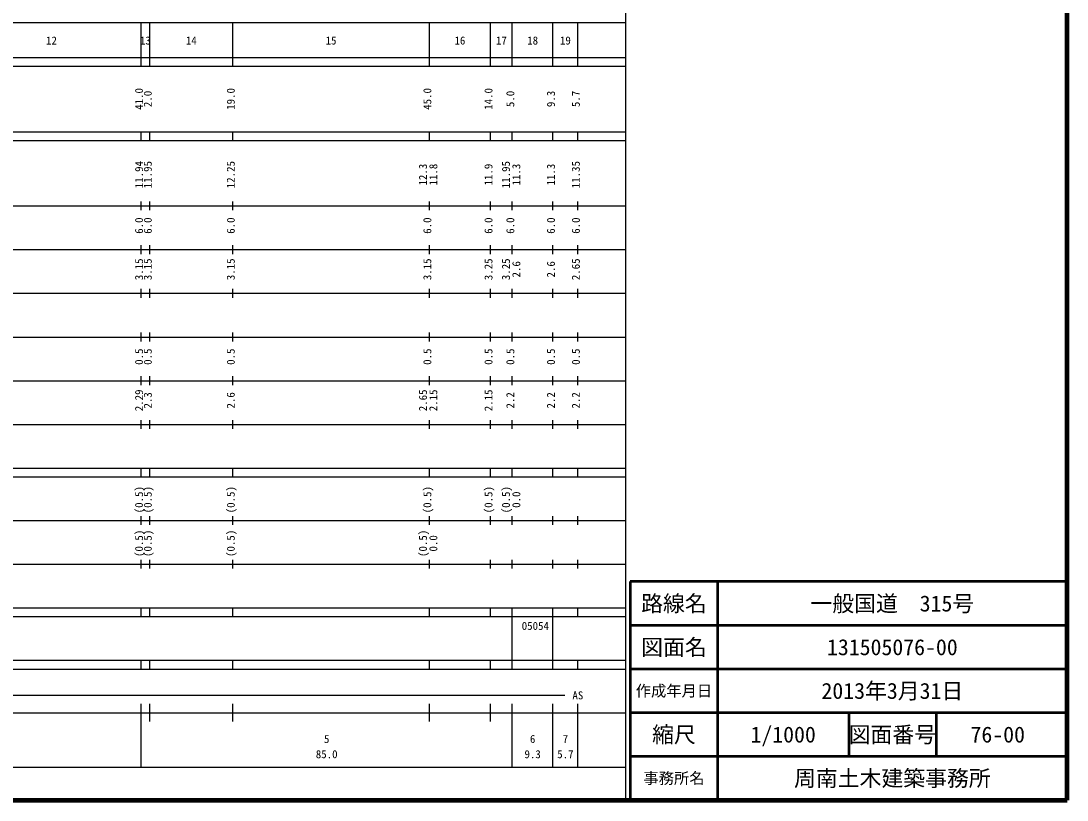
# Model space of a CAD drawing. Units: millimetres on the paper, enlarged 1000 times. Extents: x 40000 to 680000, y 20000 to 380000.
# Drawn here: x 440500 to 680000, y 20000 to 198357 of the extents above; entities that cross this region are included whole.
import ezdxf
from ezdxf.enums import TextEntityAlignment as Align

# ---------------------------------------------------------------- set-up
doc = ezdxf.new("R2010")
doc.units = ezdxf.units.MM
doc.header["$LTSCALE"] = 1000
for name, color, linetype, lineweight in [('M-TTL', 2, 'Continuous', 140), ('M-TTL-BAND', 7, 'Continuous', 25), ('M-TTL-FRAM', 2, 'Continuous', 50), ('M-TTL-LINE', 7, 'Continuous', 50)]:
    doc.layers.add(name, color=color, linetype=linetype, lineweight=lineweight)
doc.layers.add('M-TTL-TXT', color=7, linetype='Continuous')
doc.styles.add('ＭＳ ゴシック', font='')
doc.styles.get('ＭＳ ゴシック').set_extended_font_data('MS Gothic')

msp = doc.modelspace()

# ---------------------------------------------------------------- linework, layer by layer
at = {"layer": 'M-TTL'}
for p, q in [((680000, 20000), (680000, 380000)), ((40000, 20000), (680000, 20000))]:
    msp.add_line(p, q, dxfattribs=at)
at = {"layer": 'M-TTL-BAND'}
for p, q in [((579000, 20000), (579000, 370000)), ((68000, 198000), (579000, 198000)), ((468000, 188000), (468000, 198000)), ((470000, 188000), (470000, 198000)), ((489000, 188000), (489000, 198000)), ((534000, 188000), (534000, 198000)), ((548000, 188000), (548000, 198000)), ((553000, 188000), (553000, 198000)), ((562300, 188000), (562300, 198000)), ((568000, 188000), (568000, 198000)), ((40000, 190000), (579000, 190000)), ((40000, 188000), (579000, 188000)), ((40000, 173000), (579000, 173000)), ((468000, 171000), (468000, 173000)), ((470000, 171000), (470000, 173000)), ((489000, 171000), (489000, 173000)), ((534000, 171000), (534000, 173000)), ((548000, 171000), (548000, 173000)), ((553000, 171000), (553000, 173000)), ((562300, 171000), (562300, 173000)), ((568000, 171000), (568000, 173000)), ((40000, 171000), (579000, 171000)), ((40000, 156000), (579000, 156000)), ((468000, 155000), (468000, 157000)), ((470000, 155000), (470000, 157000)), ((489000, 155000), (489000, 157000)), ((534000, 155000), (534000, 157000)), ((548000, 155000), (548000, 157000)), ((553000, 155000), (553000, 157000)), ((562300, 155000), (562300, 157000)), ((568000, 155000), (568000, 157000)), ((468000, 145000), (468000, 147000)), ((470000, 145000), (470000, 147000)), ((489000, 145000), (489000, 147000)), ((534000, 145000), (534000, 147000)), ((548000, 145000), (548000, 147000)), ((553000, 145000), (553000, 147000)), ((562300, 145000), (562300, 147000)), ((568000, 145000), (568000, 147000)), ((46000, 146000), (579000, 146000)), ((468000, 135000), (468000, 137000)), ((470000, 135000), (470000, 137000)), ((489000, 135000), (489000, 137000)), ((534000, 135000), (534000, 137000)), ((548000, 135000), (548000, 137000)), ((553000, 135000), (553000, 137000)), ((562300, 135000), (562300, 137000)), ((568000, 135000), (568000, 137000)), ((52000, 136000), (579000, 136000)), ((468000, 125000), (468000, 127000)), ((470000, 125000), (470000, 127000)), ((489000, 125000), (489000, 127000)), ((534000, 125000), (534000, 127000)), ((548000, 125000), (548000, 127000)), ((553000, 125000), (553000, 127000)), ((562300, 125000), (562300, 127000)), ((568000, 125000), (568000, 127000)), ((46000, 126000), (579000, 126000)), ((52000, 116000), (579000, 116000)), ((468000, 115000), (468000, 117000)), ((470000, 115000), (470000, 117000)), ((489000, 115000), (489000, 117000)), ((534000, 115000), (534000, 117000)), ((548000, 115000), (548000, 117000)), ((553000, 115000), (553000, 117000)), ((562300, 115000), (562300, 117000)), ((568000, 115000), (568000, 117000)), ((46000, 106000), (579000, 106000)), ((468000, 105000), (468000, 107000)), ((470000, 105000), (470000, 107000)), ((489000, 105000), (489000, 107000)), ((534000, 105000), (534000, 107000)), ((548000, 105000), (548000, 107000)), ((553000, 105000), (553000, 107000)), ((562300, 105000), (562300, 107000)), ((568000, 105000), (568000, 107000)), ((40000, 96000), (579000, 96000)), ((468000, 94000), (468000, 96000)), ((470000, 94000), (470000, 96000)), ((489000, 94000), (489000, 96000)), ((534000, 94000), (534000, 96000)), ((548000, 94000), (548000, 96000)), ((553000, 94000), (553000, 96000)), ((562300, 94000), (562300, 96000)), ((568000, 94000), (568000, 96000)), ((40000, 94000), (579000, 94000)), ((49000, 84000), (579000, 84000)), ((468000, 83000), (468000, 85000)), ((470000, 83000), (470000, 85000)), ((489000, 83000), (489000, 85000)), ((534000, 83000), (534000, 85000)), ((548000, 83000), (548000, 85000)), ((553000, 83000), (553000, 85000)), ((562300, 83000), (562300, 85000)), ((568000, 83000), (568000, 85000)), ((468000, 73000), (468000, 75000)), ((470000, 73000), (470000, 75000)), ((489000, 73000), (489000, 75000)), ((534000, 73000), (534000, 75000)), ((548000, 73000), (548000, 75000)), ((553000, 73000), (553000, 75000)), ((562300, 73000), (562300, 75000)), ((568000, 73000), (568000, 75000)), ((40000, 74000), (579000, 74000)), ((40000, 64000), (579000, 64000)), ((468000, 62000), (468000, 64000)), ((470000, 62000), (470000, 64000)), ((489000, 62000), (489000, 64000)), ((534000, 62000), (534000, 64000)), ((548000, 62000), (548000, 64000)), ((553000, 62000), (553000, 64000)), ((562300, 62000), (562300, 64000)), ((568000, 62000), (568000, 64000)), ((40000, 62000), (579000, 62000)), ((553000, 52000), (553000, 62000)), ((562300, 52000), (562300, 62000)), ((40000, 52000), (579000, 52000)), ((468000, 50000), (468000, 52000)), ((470000, 50000), (470000, 52000)), ((489000, 50000), (489000, 52000)), ((534000, 50000), (534000, 52000)), ((548000, 50000), (548000, 52000)), ((553000, 50000), (553000, 52000)), ((562300, 50000), (562300, 52000)), ((568000, 50000), (568000, 52000)), ((40000, 50000), (579000, 50000)), ((71000, 44000), (565000, 44000)), ((468000, 27500), (468000, 42000)), ((470000, 38000), (470000, 42000)), ((489000, 38000), (489000, 42000)), ((534000, 38000), (534000, 42000)), ((548000, 38000), (548000, 42000)), ((553000, 27500), (553000, 42000)), ((562300, 27500), (562300, 42000)), ((568000, 27500), (568000, 42000)), ((40000, 40000), (579000, 40000)), ((68000, 27500), (579000, 27500))]:
    msp.add_line(p, q, dxfattribs=at)
at = {"layer": 'M-TTL-FRAM'}
for p, q in [((680000, 70000), (580000, 70000)), ((580000, 70000), (580000, 20000))]:
    msp.add_line(p, q, dxfattribs=at)
at = {"layer": 'M-TTL-LINE'}
for p, q in [((600000, 70000), (600000, 20000)), ((680000, 60000), (580000, 60000)), ((680000, 50000), (580000, 50000)), ((680000, 40000), (580000, 40000)), ((630000, 40000), (630000, 30000)), ((650000, 40000), (650000, 30000)), ((680000, 30000), (580000, 30000))]:
    msp.add_line(p, q, dxfattribs=at)

# ---------------------------------------------------------------- texts
at = {"layer": 'M-TTL-BAND', "style": 'ＭＳ ゴシック'}
for s, p in [('12', (447500, 192405)), ('13', (469000, 192405)), ('14', (479500, 192405)), ('15', (511500, 192405)), ('16', (541000, 192405)), ('17', (550500, 192405)), ('18', (557650, 192405)), ('19', (565150, 192405)), ('AS', (568000, 42500)), ('5', (510500, 32523)), ('6', (557650, 32523)), ('7', (565150, 32523)), ('85.0', (510500, 29033)), ('9.3', (557650, 29033)), ('5.7', (565150, 29033))]:
    msp.add_text(s, height=1833, dxfattribs=at).set_placement(p, align=Align.BOTTOM_CENTER)
for s, p in [('41.0', (469000, 180500)), ('2.0', (471000, 180500)), ('19.0', (490000, 180500)), ('45.0', (535000, 180500)), ('14.0', (549000, 180500)), ('5.0', (554000, 180500)), ('9.3', (563300, 180500)), ('5.7', (569000, 180500)), ('11.94', (469000, 163174)), ('11.95', (471000, 163174)), ('12.25', (490000, 163174)), ('12.3', (534000, 163174)), ('11.8', (536370, 163174)), ('11.9', (549000, 163174)), ('11.95', (553000, 163174)), ('11.3', (555370, 163174)), ('11.3', (563300, 163174)), ('11.35', (569000, 163174)), ('6.0', (469000, 151500)), ('6.0', (471000, 151500)), ('6.0', (490000, 151500)), ('6.0', (535000, 151500)), ('6.0', (549000, 151500)), ('6.0', (554000, 151500)), ('6.0', (563300, 151500)), ('6.0', (569000, 151500)), ('3.15', (469000, 141500)), ('3.15', (471000, 141500)), ('3.15', (490000, 141500)), ('3.15', (535000, 141500)), ('3.25', (549000, 141500)), ('3.25', (553000, 141500)), ('2.65', (569000, 141500)), ('2.6', (555370, 141500)), ('2.6', (563300, 141500)), ('0.5', (469000, 121500)), ('0.5', (471000, 121500)), ('0.5', (490000, 121500)), ('0.5', (535000, 121500)), ('0.5', (549000, 121500)), ('0.5', (554000, 121500)), ('0.5', (563300, 121500)), ('0.5', (569000, 121500)), ('2.29', (469000, 111500)), ('2.3', (471000, 111500)), ('2.6', (490000, 111500)), ('2.65', (534000, 111500)), ('2.15', (536370, 111500)), ('2.15', (549000, 111500)), ('2.2', (554000, 111500)), ('2.2', (563300, 111500)), ('2.2', (569000, 111500)), ('(0.5)', (469000, 88764)), ('(0.5)', (471000, 88764)), ('(0.5)', (490000, 88764)), ('(0.5)', (535000, 88764)), ('(0.5)', (549000, 88764)), ('(0.5)', (553000, 88764)), ('0.0', (555370, 88764)), ('(0.5)', (469000, 78764)), ('(0.5)', (471000, 78764)), ('(0.5)', (490000, 78764)), ('(0.5)', (534000, 78764)), ('0.0', (536370, 78764))]:
    msp.add_text(s, height=1833, rotation=90, dxfattribs=at).set_placement(p, align=Align.BOTTOM_CENTER)
msp.add_text('05054', height=1833, dxfattribs=at).set_placement((555150, 58405), align=Align.BOTTOM_LEFT)
at = {"layer": 'M-TTL-TXT', "style": 'ＭＳ ゴシック'}
for s, height, p in [('路線名', 3666, (590000, 65000)), ('路線名', 3666, (590000, 65000)), ('一般国道\u3000315号', 3666, (640000, 65000)), ('図面名', 3666, (590000, 55000)), ('図面名', 3666, (590000, 55000)), ('131505076-00', 3666, (640000, 55000)), ('作成年月日', 2566, (590000, 45000)), ('作成年月日', 2566, (590000, 45000)), ('2013年3月31日', 3666, (640000, 45000)), ('縮尺', 3666, (590000, 35000)), ('縮尺', 3666, (590000, 35000)), ('1/1000', 3666, (615000, 35000)), ('図面番号', 3666, (640000, 35000)), ('図面番号', 3666, (640000, 35000)), ('76-00', 3666, (664125, 35000)), ('事務所名', 2566, (590000, 25000)), ('事務所名', 2566, (590000, 25000)), ('周南土木建築事務所', 3666, (640000, 25000))]:
    msp.add_text(s, height=height, dxfattribs=at).set_placement(p, align=Align.MIDDLE_CENTER)

doc.saveas('drawing.dxf')
